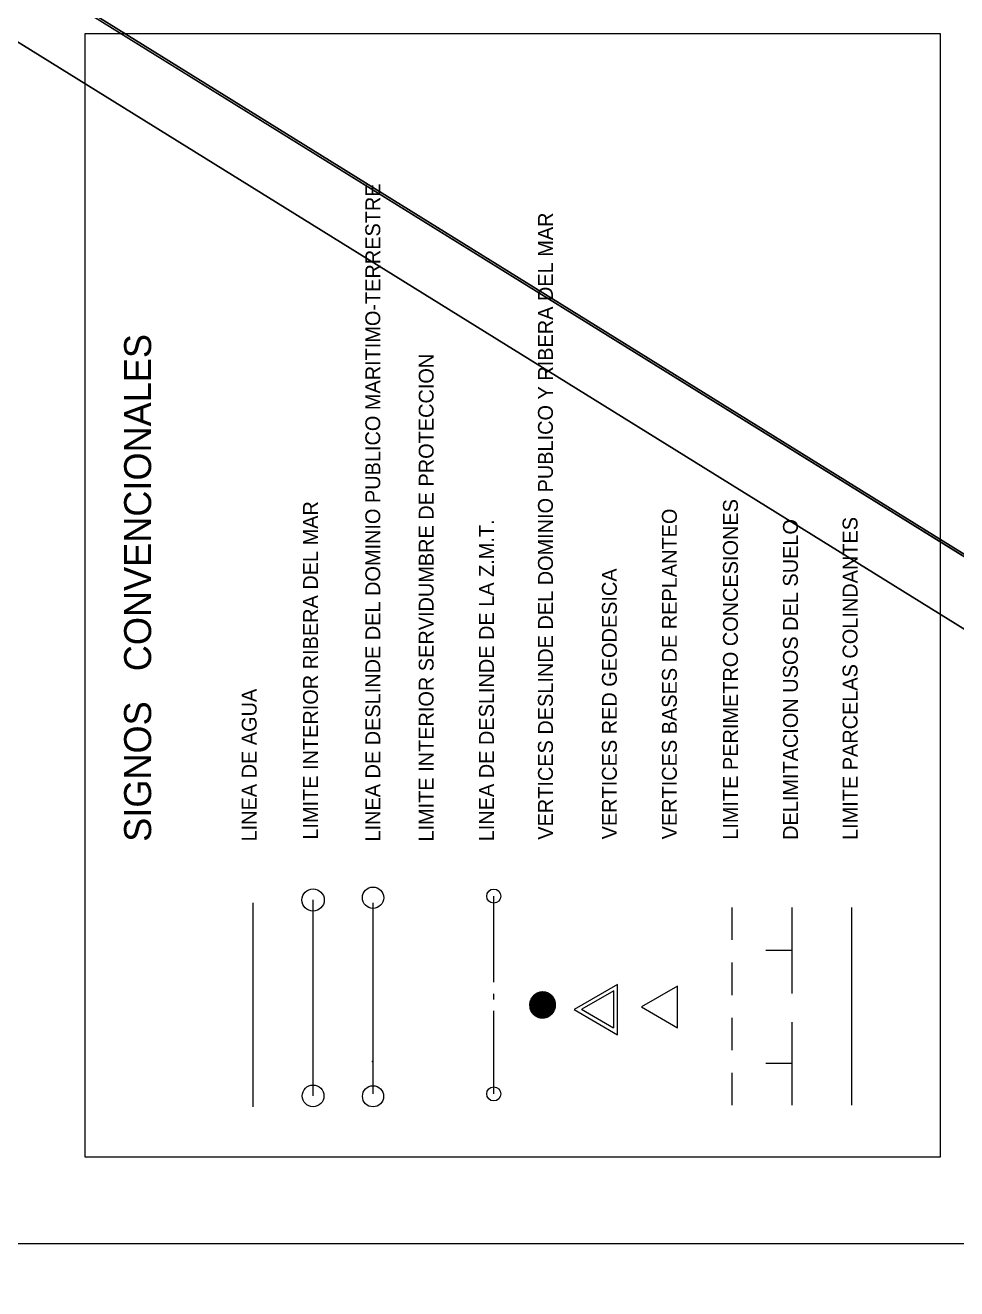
# Model space of a CAD drawing. Extents: x 730854 to 731444, y 4378581 to 4379608.
# Drawn here: x 730984.8 to 731062.4, y 4379417.2 to 4379522.5 of the extents above; entities that cross this region are included whole.
import ezdxf
from ezdxf.enums import TextEntityAlignment as Align

# ---------------------------------------------------------------- set-up
doc = ezdxf.new("R2010")
doc.units = 0
doc.linetypes.add('DASHED', pattern=[0])
doc.layers.get('0').update_dxf_attribs({"linetype": 'CONTINUOUS'})

msp = doc.modelspace()

# ---------------------------------------------------------------- linework, layer by layer
at = {"color": 0, "linetype": 'CONTINUOUS'}
for p, q in [((731023.83, 4379442.75), (731023.83, 4379449.92)), ((731003.77, 4379432.37), (731003.77, 4379449.37)), ((731013.79, 4379433.45), (731013.79, 4379449.37)), ((731043.69, 4379446.27), (731043.69, 4379448.97)), ((731043.69, 4379446.27), (731043.69, 4379448.97)), ((731048.69, 4379441.8), (731048.69, 4379448.97)), ((731048.69, 4379445.39), (731046.5, 4379445.39)), ((731043.69, 4379441.68), (731043.69, 4379444.38)), ((731043.69, 4379441.68), (731043.69, 4379444.38)), ((731034.15, 4379442.55), (731030.54, 4379440.47)), ((731034.15, 4379442.55), (731030.54, 4379440.47)), ((731034.15, 4379438.38), (731034.15, 4379442.55)), ((731034.15, 4379438.38), (731034.15, 4379442.55)), ((731023.83, 4379441.3), (731023.83, 4379441.78)), ((731033.83, 4379442.03), (731031.16, 4379440.5)), ((731033.83, 4379438.96), (731033.83, 4379442.03)), ((731039.15, 4379442.42), (731036.14, 4379440.69)), ((731039.15, 4379442.42), (731036.14, 4379440.69)), ((731039.15, 4379438.95), (731039.15, 4379442.42)), ((731039.15, 4379438.95), (731039.15, 4379442.42)), ((731030.54, 4379440.47), (731034.15, 4379438.38)), ((731030.54, 4379440.47), (731034.15, 4379438.38)), ((731031.14, 4379440.5), (731033.8, 4379438.96)), ((731036.14, 4379440.69), (731039.15, 4379438.95)), ((731036.14, 4379440.69), (731039.15, 4379438.95)), ((731023.83, 4379433.45), (731023.83, 4379440.38)), ((731043.69, 4379437.09), (731043.69, 4379439.79)), ((731043.69, 4379437.09), (731043.69, 4379439.79)), ((731048.69, 4379432.5), (731048.69, 4379439.43)), ((731043.69, 4379432.5), (731043.69, 4379435.2)), ((731043.69, 4379432.5), (731043.69, 4379435.2)), ((731048.69, 4379435.97), (731046.5, 4379435.97))]:
    msp.add_line(p, q, dxfattribs=at)
at = {"color": 0, "linetype": 'DASHED'}
for p, q in [((731008.77, 4379433.28), (731008.77, 4379449.6)), ((731053.69, 4379432.5), (731053.69, 4379448.97))]:
    msp.add_line(p, q, dxfattribs=at)
at = {"color": 0, "linetype": 'CONTINUOUS'}
msp.add_lwpolyline([(730989.77, 4379428.19), (730989.77, 4379521.78), (731061.04, 4379521.78), (731061.04, 4379428.19)], close=True, dxfattribs=at)
for centre, radius in [((731008.77, 4379449.6), 0.933), ((731013.77, 4379449.79), 0.89), ((731023.83, 4379449.92), 0.588), ((731008.77, 4379433.28), 0.907), ((731013.77, 4379433.25), 0.88), ((731023.83, 4379433.45), 0.588)]:
    msp.add_circle(centre, radius, dxfattribs=at)
msp.add_point((731013.74, 4379436.14), dxfattribs=at)
msp.add_point((731013.74, 4379436.14), dxfattribs=at)
msp.add_point((731013.74, 4379436.14), dxfattribs=at)
msp.add_point((731013.74, 4379436.14), dxfattribs=at)
msp.add_point((731013.74, 4379436.14), dxfattribs=at)
msp.add_point((731013.74, 4379436.14), dxfattribs=at)

# ---------------------------------------------------------------- texts
for s, p in [('LINEA DE DESLINDE DEL DOMINIO PUBLICO MARITIMO-TERRESTRE', (731014.37, 4379454.47)), ('VERTICES DESLINDE DEL DOMINIO PUBLICO Y RIBERA DEL MAR', (731028.76, 4379454.62)), ('LIMITE INTERIOR SERVIDUMBRE DE PROTECCION', (731018.82, 4379454.47)), ('LIMITE INTERIOR RIBERA DEL MAR', (731009.18, 4379454.63)), ('LIMITE PERIMETRO CONCESIONES', (731044.18, 4379454.62)), ('VERTICES BASES DE REPLANTEO', (731039.09, 4379454.65)), ('LINEA DE DESLINDE DE LA Z.M.T.', (731023.84, 4379454.49)), ('DELIMITACION USOS DEL SUELO', (731049.18, 4379454.61)), ('LIMITE PARCELAS COLINDANTES', (731054.15, 4379454.6)), ('VERTICES RED GEODESICA', (731034.09, 4379454.65)), ('LINEA DE AGUA', (731004.07, 4379454.48))]:
    msp.add_text(s, height=1.24, rotation=90, dxfattribs=at).set_placement(p)
msp.add_text('SIGNOS   CONVENCIONALES   ', height=2.25, rotation=90, dxfattribs=at).set_placement((730994.15, 4379476.85), align=Align.MIDDLE)

# ---------------------------------------------------------------- meshes
mesh = msp.add_polyface(dxfattribs=at)
corners = [(730854.5, 4378581), (730854.5, 4378581), (730854.5, 4378771.96), (731162.5, 4378581), (730854.5, 4378946.49), (731444, 4378581), (730854.5, 4379607.5), (731444, 4379242.01), (731444, 4379607.5)]
mesh.append_faces([[corners[k] for k in face] for face in [(0, 1, 3, 2), (2, 3, 5, 4), (4, 5, 7, 6), (6, 7, 8, 8)]], dxfattribs={"vtx0": -1, "vtx2": -1, "color": 0})
mesh = msp.add_polyface(dxfattribs=at)
corners = [(730864.5, 4379421), (730864.5, 4379421), (730864.5, 4379595.27), (731145.58, 4379421), (730864.5, 4379601.5), (731145.58, 4379427.23), (731145.58, 4379601.5)]
mesh.append_faces([[corners[k] for k in face] for face in [(0, 1, 3, 2), (2, 3, 5, 4), (4, 5, 6, 6)]], dxfattribs={"vtx0": -1, "vtx2": -1, "color": 0})
mesh = msp.add_polyface(dxfattribs=at)
corners = [(731027.35, 4379439.93), (731027.29, 4379439.97), (731027.37, 4379439.92), (731027.23, 4379440.01), (731027.4, 4379439.91), (731027.22, 4379440.02), (731027.41, 4379439.9), (731027.18, 4379440.05), (731027.47, 4379439.87), (731027.18, 4379440.05), (731027.47, 4379439.87), (731027.16, 4379440.07), (731027.53, 4379439.84), (731027.13, 4379440.1), (731027.57, 4379439.83), (731027.11, 4379440.12), (731027.6, 4379439.82), (731027.09, 4379440.15), (731027.65, 4379439.8), (731027.08, 4379440.16), (731027.66, 4379439.8), (731027.04, 4379440.2), (731027.69, 4379439.8), (731027.02, 4379440.23), (731027.73, 4379439.79), (731027, 4379440.26), (731027.77, 4379439.78), (731026.99, 4379440.28), (731027.8, 4379439.78), (731026.97, 4379440.32), (731027.84, 4379439.78), (731026.95, 4379440.35), (731027.87, 4379439.78), (731026.93, 4379440.38), (731027.9, 4379439.78), (731026.92, 4379440.41), (731027.94, 4379439.78), (731026.91, 4379440.44), (731027.97, 4379439.78), (731026.9, 4379440.46), (731028, 4379439.78), (731026.88, 4379440.5), (731028.03, 4379439.78), (731026.87, 4379440.53), (731028.07, 4379439.79), (731026.86, 4379440.57), (731028.11, 4379439.8), (731026.85, 4379440.6), (731028.14, 4379439.8), (731026.84, 4379440.64), (731028.18, 4379439.81), (731026.83, 4379440.67), (731028.21, 4379439.82), (731026.83, 4379440.7), (731028.24, 4379439.83), (731026.83, 4379440.73), (731028.27, 4379439.84), (731026.83, 4379440.77), (731028.3, 4379439.86), (731026.83, 4379440.8), (731028.33, 4379439.87), (731026.82, 4379440.84), (731028.36, 4379439.88), (731026.82, 4379440.88), (731028.4, 4379439.9), (731026.82, 4379440.91), (731028.43, 4379439.91), (731026.82, 4379440.94), (731028.46, 4379439.93), (731026.83, 4379440.98), (731028.49, 4379439.95), (731026.83, 4379441.01), (731028.51, 4379439.97), (731026.84, 4379441.04), (731028.54, 4379439.99), (731026.85, 4379441.08), (731028.57, 4379440.01), (731026.85, 4379441.11), (731028.59, 4379440.03), (731026.86, 4379441.14), (731028.62, 4379440.05), (731026.87, 4379441.18), (731028.65, 4379440.08), (731026.88, 4379441.21), (731028.67, 4379440.1), (731026.89, 4379441.24), (731028.69, 4379440.12), (731026.91, 4379441.27), (731028.72, 4379440.15), (731026.92, 4379441.3), (731028.74, 4379440.17), (731026.93, 4379441.33), (731028.76, 4379440.2), (731026.95, 4379441.37), (731028.78, 4379440.23), (731026.96, 4379441.4), (731028.8, 4379440.26), (731026.98, 4379441.43), (731028.82, 4379440.29), (731027, 4379441.46), (731028.84, 4379440.32), (731027.02, 4379441.48), (731028.85, 4379440.34), (731027.04, 4379441.51), (731028.87, 4379440.38), (731027.06, 4379441.54), (731028.88, 4379440.41), (731027.09, 4379441.57), (731028.9, 4379440.44), (731027.11, 4379441.59), (731028.91, 4379440.47), (731027.13, 4379441.61), (731028.92, 4379440.5), (731027.16, 4379441.64), (731028.93, 4379440.54), (731027.18, 4379441.66), (731028.94, 4379440.57), (731027.21, 4379441.68), (731028.95, 4379440.6), (731027.24, 4379441.71), (731028.96, 4379440.64), (731027.26, 4379441.73), (731028.97, 4379440.67), (731027.29, 4379441.74), (731028.97, 4379440.7), (731027.32, 4379441.76), (731028.97, 4379440.73), (731027.35, 4379441.78), (731028.98, 4379440.77), (731027.38, 4379441.8), (731028.98, 4379440.81), (731027.41, 4379441.81), (731028.98, 4379440.84), (731027.44, 4379441.83), (731028.98, 4379440.88), (731027.47, 4379441.85), (731028.98, 4379440.91), (731027.5, 4379441.86), (731028.97, 4379440.95), (731027.53, 4379441.87), (731028.97, 4379440.98), (731027.56, 4379441.88), (731028.97, 4379441.01), (731027.59, 4379441.89), (731028.96, 4379441.04), (731027.63, 4379441.9), (731028.95, 4379441.08), (731027.66, 4379441.91), (731028.95, 4379441.11), (731027.7, 4379441.92), (731028.94, 4379441.15), (731027.73, 4379441.92), (731028.93, 4379441.18), (731027.76, 4379441.93), (731028.92, 4379441.21), (731027.8, 4379441.93), (731028.91, 4379441.24), (731027.83, 4379441.93), (731028.9, 4379441.27), (731027.86, 4379441.93), (731028.88, 4379441.3), (731027.9, 4379441.94), (731028.86, 4379441.34), (731027.9, 4379441.94), (731028.85, 4379441.37), (731027.94, 4379441.93), (731028.84, 4379441.39), (731027.97, 4379441.93), (731028.82, 4379441.43), (731028.01, 4379441.93), (731028.79, 4379441.46), (731028.04, 4379441.93), (731028.78, 4379441.48), (731028.06, 4379441.93), (731028.75, 4379441.52), (731028.11, 4379441.92), (731028.74, 4379441.54), (731028.15, 4379441.91), (731028.72, 4379441.56), (731028.17, 4379441.9), (731028.69, 4379441.59), (731028.21, 4379441.89), (731028.67, 4379441.61), (731028.24, 4379441.88), (731028.65, 4379441.64), (731028.29, 4379441.86), (731028.59, 4379441.68), (731028.3, 4379441.86), (731028.59, 4379441.68), (731028.3, 4379441.86), (731028.57, 4379441.7), (731028.36, 4379441.83), (731028.56, 4379441.71), (731028.48, 4379441.76), (731028.38, 4379441.82), (731028.54, 4379441.73), (731028.44, 4379441.79), (731028.42, 4379441.8), (731028.43, 4379441.8)]
mesh.append_faces([[corners[k] for k in face] for face in [(0, 0, 2, 1), (1, 2, 4, 3), (3, 4, 6, 5), (5, 6, 8, 7), (7, 8, 10, 9), (9, 10, 12, 11), (11, 12, 14, 13), (13, 14, 16, 15), (15, 16, 18, 17), (17, 18, 20, 19), (19, 20, 22, 21), (21, 22, 24, 23), (23, 24, 26, 25), (25, 26, 28, 27), (27, 28, 30, 29), (29, 30, 32, 31), (31, 32, 34, 33), (33, 34, 36, 35), (35, 36, 38, 37), (37, 38, 40, 39), (39, 40, 42, 41), (41, 42, 44, 43), (43, 44, 46, 45), (45, 46, 48, 47), (47, 48, 50, 49), (49, 50, 52, 51), (51, 52, 54, 53), (53, 54, 56, 55), (55, 56, 58, 57), (57, 58, 60, 59), (59, 60, 62, 61), (61, 62, 64, 63), (63, 64, 66, 65), (65, 66, 68, 67), (67, 68, 70, 69), (69, 70, 72, 71), (71, 72, 74, 73), (73, 74, 76, 75), (75, 76, 78, 77), (77, 78, 80, 79), (79, 80, 82, 81), (81, 82, 84, 83), (83, 84, 86, 85), (85, 86, 88, 87), (87, 88, 90, 89), (89, 90, 92, 91), (91, 92, 94, 93), (93, 94, 96, 95), (95, 96, 98, 97), (97, 98, 100, 99), (99, 100, 102, 101), (101, 102, 104, 103), (103, 104, 106, 105), (105, 106, 108, 107), (107, 108, 110, 109), (109, 110, 112, 111), (111, 112, 114, 113), (113, 114, 116, 115), (115, 116, 118, 117), (117, 118, 120, 119), (119, 120, 122, 121), (121, 122, 124, 123), (123, 124, 126, 125), (125, 126, 128, 127), (127, 128, 130, 129), (129, 130, 132, 131), (131, 132, 134, 133), (133, 134, 136, 135), (135, 136, 138, 137), (137, 138, 140, 139), (139, 140, 142, 141), (141, 142, 144, 143), (143, 144, 146, 145), (145, 146, 148, 147), (147, 148, 150, 149), (149, 150, 152, 151), (151, 152, 154, 153), (153, 154, 156, 155), (155, 156, 158, 157), (157, 158, 160, 159), (159, 160, 162, 161), (163, 162, 164, 165), (165, 164, 166, 167), (167, 166, 168, 169), (169, 168, 170, 171), (171, 170, 172, 173), (173, 172, 174, 175), (175, 174, 176, 177), (177, 176, 178, 179), (179, 178, 180, 181), (181, 180, 182, 183), (183, 182, 184, 185), (185, 184, 186, 187), (187, 186, 188, 189), (189, 188, 190, 191), (191, 190, 192, 194), (194, 193, 196, 197), (193, 192, 195, 195), (197, 196, 198, 198)]], dxfattribs={"vtx0": -1, "vtx2": -1, "color": 0})

doc.saveas('drawing.dxf')
